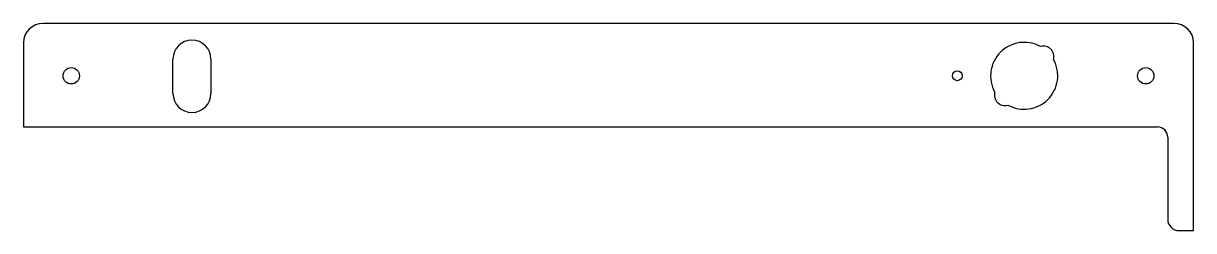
# Model space of a CAD drawing. Header units: millimetres. Extents: x -107 to 107, y -19 to 19.
import ezdxf

# ---------------------------------------------------------------- set-up
doc = ezdxf.new("R2010")
doc.units = ezdxf.units.MM
doc.layers.add('CUTOUTS', color=1, linetype='CONTINUOUS')
doc.layers.add('PERIMETER', color=5, linetype='CONTINUOUS')

msp = doc.modelspace()

# ---------------------------------------------------------------- linework, layer by layer
at = {"layer": 'CUTOUTS'}
for p, q in [((-79.84, 6.16), (-79.84, 12.47)), ((-72.88, 12.47), (-72.88, 6.16))]:
    msp.add_line(p, q, dxfattribs=at)
for centre, radius in [((-98.49, 9.4), 1.5), ((98.49, 9.4), 1.5), ((63.93, 9.41), 0.9)]:
    msp.add_circle(centre, radius, dxfattribs=at)
for centre, radius, start, end in [((-76.36, 12.47), 3.48, 0, 180), ((76.2, 9.4), 6.15, 60.676, 209.324), ((79.74, 12.94), 1.9, -15.9961, 105.9961), ((76.2, 9.4), 6.15, -119.324, 29.324), ((-76.36, 6.16), 3.48, -180, 0), ((72.66, 5.86), 1.9, 164.0039, 285.9961)]:
    msp.add_arc(centre, radius, start, end, dxfattribs=at)
at = {"layer": 'PERIMETER'}
for p, q in [((103.66, 19.04), (-103.66, 19.04)), ((-107.26, 15.44), (-107.26, 0.01)), ((107.26, -19.04), (107.26, 15.44)), ((-107.26, 0.01), (100.62, 0.01)), ((102.52, -1.89), (102.52, -16.94)), ((104.62, -19.04), (107.26, -19.04))]:
    msp.add_line(p, q, dxfattribs=at)
for centre, radius, start, end in [((-103.66, 15.44), 3.6, 90, 180), ((103.66, 15.44), 3.6, 0, 90), ((100.62, -1.89), 1.9, 0, 90), ((104.62, -16.94), 2.1, 180, 270)]:
    msp.add_arc(centre, radius, start, end, dxfattribs=at)

doc.saveas('drawing.dxf')
